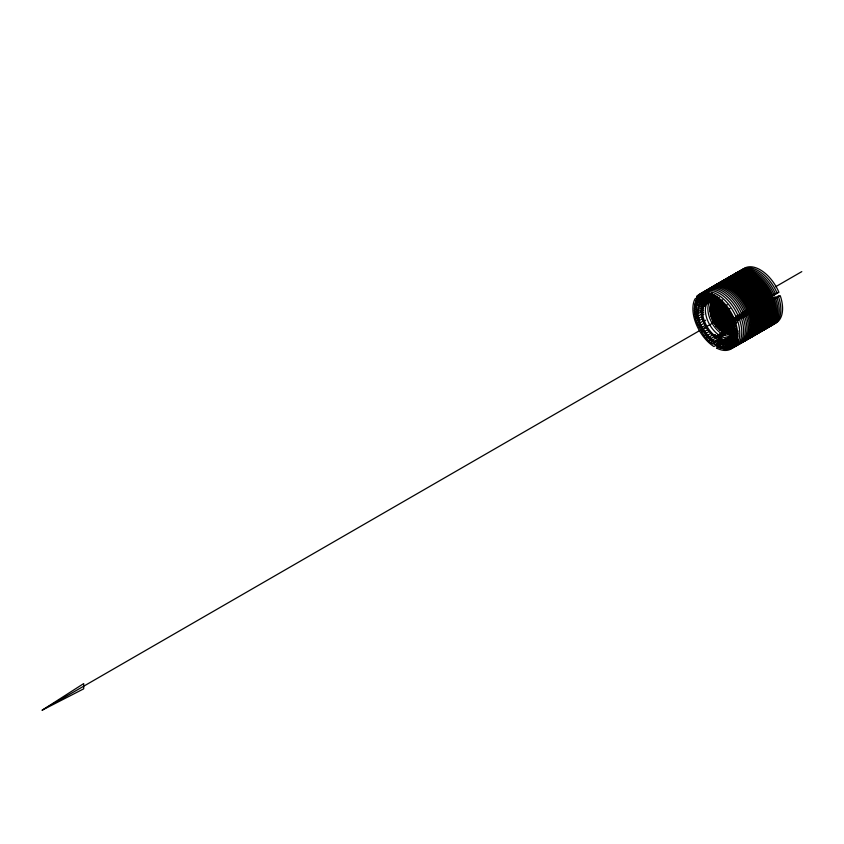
<?xml version="1.0" encoding="UTF-8"?>
<svg xmlns="http://www.w3.org/2000/svg" width="844" height="844" viewBox="0 0 844 844"><rect width="100%" height="100%" fill="white"/><g stroke="black" fill="none" stroke-linecap="round" stroke-linejoin="round"><path stroke-width="1.27" d="M724.869 311.573L724.827 313.303L726.853 312.132M710.637 296.487L699.56 303.165C694.032 317.027 703.041 333.021 714.309 341.187L722.147 336.672M706.744 294.229L696.627 300.074C692.639 307.638 694.644 316.774 697.661 324.318C701.469 331.207 711.175 352.138 720.755 340.987M709.888 309.896L710.616 305.517L714.003 303.566M710.237 310.159L710.964 305.792L716.989 302.31M723.709 309.484L723.445 311.056L727.655 308.682M730.915 319.76L731.178 318.188M721.293 340.048C709.561 344.457 729.079 346.546 730.788 340.849C734.66 335.226 733.563 327.767 731.569 321.648L774.117 297.077L774.528 298.343M702.82 303.671C697.882 316.31 706.027 330.816 716.261 338.307L725.397 333.032M719.383 303.914L717.991 305.127L717.02 309.389L721.525 306.783M724.732 310.128L724.289 311.552L726.315 310.381M729.891 319.116L730.334 317.692M770.952 298.66L771.437 297.204L769.179 298.512M771.289 298.987L771.775 297.531L769.517 298.829M718.75 345.017L716.503 346.314C733.288 356.073 740.41 333.918 733.921 321.659L778.896 295.695M706.797 303.787L706.66 304.019A20.889 12.059 60 0 0 718.613 334.825L718.909 335.015M709.266 302.363L709.139 302.595A20.889 12.059 60 0 0 721.092 333.401L721.388 333.591M697.482 297.183L697.197 297.658A31.618 18.252 60 0 0 695.245 304.294M699.486 296.022L699.201 296.508A31.618 18.252 60 0 0 698.167 298.924M701.332 294.957L701.048 295.442A31.618 18.252 60 0 0 699.623 299.187M703.041 293.976L702.757 294.451A31.618 18.252 60 0 0 701.332 298.196M700.731 300.095L700.562 300.38A27.324 15.772 60 0 0 698.874 306.108M706.08 292.214L705.795 292.689A31.618 18.252 60 0 0 704.772 295.115M703.01 298.776L702.852 299.061A27.324 15.772 60 0 0 701.617 302.3M705.088 297.584L704.919 297.858A27.324 15.772 60 0 0 703.685 301.108M723.994 310.054L724.701 308.915M730.63 319.19L729.923 320.33L733.953 318.009M712.79 302.342L710.69 305.349L713.697 303.608M710.996 305.728L713.096 302.722L715.111 301.561M725.112 312.016L725.903 310.982M729.511 317.228L728.72 318.262L730.735 317.091M698.726 295.4L698.8 295.294A31.618 18.252 60 0 1 735.778 316.194L736.116 316.996M700.731 294.239L700.805 294.134A31.618 18.252 60 0 1 737.783 315.044L738.131 315.835M702.567 293.174L702.651 293.068A31.618 18.252 60 0 1 739.629 313.979L739.966 314.77M705.869 291.275L705.953 291.169A31.618 18.252 60 0 1 742.931 312.069L743.269 312.871M734.502 274.743L734.586 274.638A31.618 18.252 60 0 1 771.564 295.537L771.901 296.339M708.042 302.004L708.211 301.825A20.889 12.059 60 0 1 714.72 299.747M701.976 298.312L702.662 297.594A27.324 15.772 60 0 1 709.097 295.031M704.255 296.993L704.94 296.276A27.324 15.772 60 0 1 707.399 294.609M707.008 295.083L699.486 299.747L700.172 299.029A27.324 15.772 60 0 1 731.431 317.829L733.288 317.344M719.404 303.239L717.706 304.716L719.721 303.555M724.954 310.708L725.914 309.906M729.67 318.536L728.699 319.338L732.55 317.133M42.2 710.163L83.704 683.577L83.704 688.831L42.2 710.163L727.707 314.401M715.786 325.721L717.991 324.328M712.558 320.425L715.891 318.325M723.899 324.381L726.083 322.999M728.277 321.627L730.461 320.245M719.848 330.004L723.129 327.947M728.288 327.208L731.569 325.193M724.226 332.758L730.777 328.727M716.778 308.63L718.845 307.385M728.414 333.665L730.609 332.346M727.707 333.549L729.912 332.241M710.922 305.011L715.09 302.542M711.302 304.473L713.38 303.249M711.671 303.945L714.784 302.12M710.015 311.056L712.273 309.727M714.52 308.408L717.906 306.425M716.841 310.307L719.088 308.988M768.852 299.504L771.11 298.175M710.49 306.298L716.134 303.007M717.442 305.644L719.7 304.325M694.58 306.625L697.956 304.663M712.051 303.407L714.319 302.089M769.011 299.008L771.279 297.689M712.42 302.88L714.689 301.561M730.176 333.264L732.413 331.966M733.352 332.504L735.588 331.207M723.329 348.424L734.533 341.936M704.286 292.182L696.638 296.55A31.618 18.252 60 0 1 733.615 317.449L733.953 318.251L778.917 292.288L778.579 291.486A31.618 18.252 60 0 0 741.602 270.586M708.654 289.661L707.409 290.325A31.618 18.252 60 0 1 708.221 289.471M710.986 288.321L713.148 287.065M715.279 285.842L716.356 285.219M719.552 283.373L720.618 282.751M727.032 279.058L728.098 278.436M731.294 276.589L732.36 275.977M699.992 296.402L706.818 292.467M698.874 297.267L707.008 292.594M705.742 293.744L697.872 298.28C711.65 287.245 727.728 306.15 732.634 318.367M703.917 294.862L708.411 292.267M705.384 294.704L708.76 292.752M706.924 294.725L709.171 293.427M695.92 301.466L707.156 294.967M708.527 294.936L711.893 292.984M695.351 303.007L706.586 296.508M703.02 299.578L708.622 296.349M710.163 295.316L712.42 294.018M701.849 300.38L709.909 295.748M694.918 304.663L698.283 302.722M709.076 296.666L700.805 301.382C712.547 292.246 726.051 308.102 730.313 318.42M711.84 295.875L714.087 294.577M708.781 298.491L712.136 296.55M706.101 300.274L708.39 298.955M698.874 304.621L709.561 298.417M708.644 299.261L704.075 301.899L708.211 299.462L712.8 299.557M713.549 296.624L715.796 295.326M710.416 298.755L712.652 297.457M694.454 308.313L696.701 307.016M698.347 306.224L710.817 299.061M702.219 305.011L711.344 299.736M712.104 299.251L714.341 297.964M715.258 297.531L717.505 296.233M697.988 307.986L702.472 305.401M694.433 310.286L696.68 308.988M701.744 306.467L710.87 301.202M712.821 299.557L716.06 298.649M716.967 298.586L719.215 297.288M697.788 309.853L702.271 307.269M701.427 308.081L704.856 306.098M694.559 312.322L696.806 311.025M714.931 301.086L712.927 302.247L714.435 301.656M715.564 300.854L717.801 299.557M697.777 311.858L703.537 308.471M694.812 314.432L697.06 313.135M717.294 301.952L719.531 300.664M701.237 311.605L703.527 310.286M697.893 313.789L701.248 311.847M720.343 301.192L722.591 299.894M695.224 316.584L697.471 315.287M701.375 313.504L703.664 312.185M719.014 303.239L721.251 301.941M698.231 316.099L701.586 314.158M719.869 303.597L717.611 304.895L716.672 309.104L719.689 307.364M717.949 305.19L719.964 304.03M714.91 306.994L716.915 305.834M718.128 305.602L710.237 310.254L710.964 315.477L717.738 311.563M695.751 318.779L697.999 317.481M701.67 315.466L703.949 314.147M720.702 304.695L722.939 303.407M698.705 318.304L702.071 316.363M696.416 320.984L698.663 319.686M720.059 307.416L716.672 309.368L717.611 314.664L722.633 311.763M722.031 306.583L717.02 309.484L717.949 314.77M722.464 306.435L724.701 305.148M699.349 320.541L702.704 318.599M725.123 306.098L727.37 304.8M697.218 323.189L699.465 321.891M713.634 313.599L715.638 312.449M718.022 311.51L710.996 315.572L713.096 321.005M700.14 322.788L703.506 320.847M703.411 321.543L705.689 320.224M698.136 325.394L700.383 324.096M724.015 311.383L717.706 314.96L720.343 320.287L725.692 317.376M701.079 325.014L704.445 323.073M699.159 327.567L701.406 326.269M726.505 311.816L724.49 312.987L725.207 314.939L728.245 313.187M702.166 327.208L705.531 325.267M719.869 317.091L712.79 321.036L710.69 315.603M726.389 313.282L724.363 314.453L723.646 312.491M719.172 317.629L712.927 321.279L716.155 326.28L723.181 322.218M726.884 313.662L724.859 314.833L726.156 316.5M775.583 286.749L801.8 271.62M703.369 329.36L706.734 327.419M729.184 314.749L724.658 317.26L726.156 318.42L729.321 316.711M725.038 317.945L720.523 320.562L724.321 324.866M701.554 331.776L703.801 330.479M728.931 315.962L725.903 317.713L727.412 318.41L730.44 316.658M729.269 316.215L731.505 314.917M729.427 316.384L727.412 317.544L725.893 316.627M728.942 316.964L725.903 318.716L727.401 319.338L729.427 318.167M704.698 331.418L708.053 329.476M730.661 316.648L727.306 317.882M730.334 317.101L727.296 318.853L730.661 317.629M729.311 318.61L727.285 319.771L730.672 318.621M718.582 325.193L716.324 326.491L720.291 330.447L727.517 326.132M720.839 323.885L723.097 322.587M730.693 319.159L728.667 320.33L733.963 317.523M729.765 319.739L733.584 317.534L734.196 319.116M736.01 316.416L738.257 315.118M741.633 313.166L743.88 311.869M746.128 310.571L748.375 309.273M750.622 307.976L753.998 306.034M756.245 304.737L758.492 303.439M760.75 302.141L768.61 297.594M770.867 296.297L777.609 292.404M704.307 335.722L706.555 334.424M769.517 298.491L771.775 297.183L771.448 295.843M731.579 320.583L724.542 324.645L728.762 327.082L732.149 325.13M735.63 318.441L743.364 313.546M707.641 335.247L710.996 333.306M705.795 337.547L708.042 336.25M727.18 326.227L720.407 330.131L716.451 326.185M709.234 336.967L712.589 335.026M723.867 328.643L720.481 330.595L724.701 333.032L727.718 331.291M707.356 339.277L709.604 337.98M713.159 335.88L715.438 334.562M734.596 323.79L736.844 322.492M710.891 338.539L714.246 336.598M732.771 326.101L735.008 324.813M714.699 337.178L723.825 331.903M708.96 340.881L711.207 339.583M732.603 328.063L724.701 332.631L720.481 330.194M712.579 339.953L724.901 332.842M728.288 331.154L724.901 333.106L728.857 333.728L731.875 331.987M710.616 342.358L712.864 341.05M733.32 330.384L735.567 329.086M732.128 331.323L728.741 333.274L724.774 332.652M731.822 331.534L728.805 333.274L732.033 332.008M721.05 338.433C714.784 341.071 727.971 342.432 729.617 339.858C733.594 336.914 734.174 331.397 733.626 326.839M712.304 343.687L719.046 339.794M729.606 333.486L731.854 332.188M720.333 340.427L722.612 339.109M736.052 332.336L738.31 331.038M733.204 334.319L735.44 333.021M721.873 340.923L725.302 338.94M723.013 340.807L717.178 344.574A27.324 15.772 60 0 0 733.373 323.041L732.887 321.522L775.393 296.982L775.879 298.502M718.181 344.225L713.855 346.536A31.618 18.252 60 0 1 695.023 298.913L704.624 293.058L704.35 293.533A31.618 18.252 60 0 0 703.316 295.949M723.371 341.208L732.508 335.933M732.898 336.112L735.135 334.815M736.084 334.329L738.331 333.032M720.238 343.941L732.814 336.693M726.188 341.198L731.896 337.906M732.413 337.758L734.649 336.471M727.486 340.902L733.046 337.547M721.884 344.268L733.204 337.748M735.957 336.228L738.205 334.931M731.769 339.256L735.135 337.326M718.212 347.106L720.459 345.808M723.477 344.394L732.434 339.225M730.978 340.586L734.333 338.644M724.996 344.278L732.835 339.752M735.694 338.033L737.941 336.735M719.89 347.707L723.266 345.766M726.325 344.004L734.512 339.14M728.952 342.675L733.436 340.09M727.75 343.424L733.341 340.195M735.293 339.721L737.54 338.423M721.546 348.139L726.04 345.544M734.765 341.303L738.141 339.351M734.09 342.727L737.466 340.786M724.722 348.477L734.839 342.632M733.299 344.025L737.793 341.43M726.209 348.361L735.198 343.17M732.381 345.175L736.886 342.58M727.634 348.076L736.622 342.886M731.347 346.146L735.841 343.55M728.963 347.612L736.949 343.065M711.365 305.19L715.86 302.606M730.313 332.684L732.402 331.481M711.745 304.663L716.229 302.099M706.038 333.285L709.403 331.354M728.034 333.169L732.581 330.563M729.174 333.127L732.328 331.323M729.744 332.905L731.832 331.703M710.363 309.389L719.383 304.241M717.178 308.651L721.694 306.066M727.855 309.685L730.113 308.398M728.013 326.649L732.56 324.054M723.952 332.198L731.906 327.662M712.114 304.125L716.588 301.582M710.838 314.548L716.482 311.331M717.79 313.831L723.435 310.613M769.348 297.795L771.606 296.508M719.7 329.434L726.515 325.562M727.338 333.053L731.906 330.458M712.484 303.597L715.828 301.698M717.347 307.902L720.723 305.992M712.726 320.045L719.521 316.183M720.143 319.243L725.808 316.036M715.807 325.214L721.472 321.997M723.793 323.822L730.609 319.96M768.093 298.871L734.122 318.125L734.502 319.095M712.864 303.059L715.079 301.814M710.49 308.609L719.499 303.523M729.933 327.124L732.033 325.942M726.631 332.947L731.854 330.004M731.252 320.688L734.681 318.758M727.264 326.217L731.843 323.642M723.202 331.766L731.21 327.261M710.627 307.838L718.497 303.439M717.516 307.153L720.881 305.264M710.701 313.62L717.495 309.822M717.622 312.892L723.276 309.727M729.258 327.113L732.434 325.341M725.924 332.831L732.233 329.308M712.347 319.074L719.162 315.276M723.129 323.052L729.976 319.232M757.606 303.882L759.874 302.616M762.143 301.35L764.421 300.084M719.004 328.727L725.851 324.908M717.685 306.404L719.921 305.159M719.679 318.304L724.236 315.772M715.237 324.328L723.213 319.887M730.503 320.256L735.103 317.703M726.515 325.784L732.265 322.587M722.453 331.333L730.514 326.86M725.218 332.726L732.624 328.611M710.754 307.058L717.495 303.334M710.574 312.691L717.368 308.946M717.453 311.953L724.257 308.208M767.871 300.348L770.139 299.103M717.843 305.655L720.09 304.431M718.297 328.031L725.196 324.244M725.766 325.351L732.086 321.891M721.704 330.901L729.079 326.86M710.88 306.288L717.611 302.606M711.977 318.114L719.953 313.746M719.215 317.355L724.922 314.232M714.657 323.431L722.675 319.064M722.453 322.292L728.193 319.148M710.448 311.763L718.381 307.459M717.284 311.014L722.96 307.944M767.755 299.673L770.023 298.438M769.39 299.219L771.606 298.016M717.59 327.324L724.532 323.579M725.017 324.919L731.379 321.48M720.955 330.468L728.372 326.459M721.778 321.522L727.549 318.42M731.706 318.578L732.803 317.988M711.597 317.144L718.466 313.462M718.75 316.405L723.34 313.947M714.087 322.545L719.837 319.465M710.31 310.845L718.255 306.604M717.115 310.075L722.802 307.047M767.629 298.987L769.907 297.784M716.894 326.628L723.867 322.925M711.228 316.183L718.107 312.554M721.103 320.762L725.745 318.304M718.286 315.466L724.036 312.438M713.507 321.659L720.449 318.019M713.148 302.69L715.448 301.783M729.037 333.718L732.265 332.452M728.836 327.103L731.959 327.166M728.994 327.556L732.36 327.63M713.792 299.82L715.934 300.654M723.888 335.036L724.184 335.184A20.889 12.059 60 0 0 733.193 335.353M721.409 336.461L721.704 336.608A20.889 12.059 60 0 0 733.784 333.222M719.299 347.137L716.503 348.066L717.126 348.382A31.618 18.252 60 0 0 735.282 321.669L780.246 295.706A31.618 18.252 60 0 1 772.598 324.265M729.005 319.391L732.001 321.121M728.53 319.528L731.526 321.258M724.542 325.056L728.762 327.483M716.176 345.375L716.018 345.28A31.618 18.252 60 0 1 714.625 344.32M717.854 301.667L718.877 302.321M717.906 339.393L719.077 340.195L714.309 342.949L713.138 342.147A27.324 15.772 60 0 1 698.072 301.814L706.797 296.782A27.324 15.772 60 0 0 706.312 297.784M715.628 340.712L716.799 341.514M719.088 302.479L719.89 303.049M724.711 316.11L726.167 317.449M720.67 320.277L724.468 324.581L768.515 299.483M723.677 315.54L725.017 317.133M727.739 311.552L728.161 312.185M723.92 314.274L725.091 316.057M713.148 321.1L716.377 326.101M723.044 313.725L724.099 315.593M717.991 314.865L720.618 320.192M729.501 317.608L729.332 317.228A20.889 12.059 60 0 0 705.426 303.429L710.68 300.39A20.889 12.059 60 0 1 711.249 299.873M777.176 293.29L776.828 292.499A31.618 18.252 60 0 0 739.85 271.599M775.615 294.187L775.277 293.396A31.618 18.252 60 0 0 738.3 272.485M774.222 294.989L773.885 294.197A31.618 18.252 60 0 0 736.907 273.298M772.967 295.727L772.629 294.925A31.618 18.252 60 0 0 735.651 274.026M770.836 296.951L770.488 296.16A31.618 18.252 60 0 0 734.322 274.406M769.76 297.573L769.422 296.772A31.618 18.252 60 0 0 732.444 275.872M768.694 298.185L768.356 297.394A31.618 18.252 60 0 0 731.379 276.484M767.629 298.808L767.291 298.006A31.618 18.252 60 0 0 731.126 276.252M766.563 299.42L766.225 298.618A31.618 18.252 60 0 0 730.936 276.115M765.497 300.031L765.149 299.24A31.618 18.252 60 0 0 728.172 278.341M764.421 300.654L764.084 299.852A31.618 18.252 60 0 0 727.106 278.953M763.356 301.266L763.018 300.475A31.618 18.252 60 0 0 726.853 278.72M762.29 301.888L761.953 301.086A31.618 18.252 60 0 0 724.975 280.187L722.833 281.421A31.618 18.252 60 0 1 759.822 302.321L760.159 303.123M761.225 302.5L760.887 301.709A31.618 18.252 60 0 0 723.909 280.799M759.083 303.734L758.745 302.933A31.618 18.252 60 0 0 722.58 281.179M758.017 304.346L757.68 303.555A31.618 18.252 60 0 0 720.702 282.656M756.952 304.969L756.614 304.167A31.618 18.252 60 0 0 719.637 283.267M755.886 305.581L755.549 304.789A31.618 18.252 60 0 0 719.383 283.035M754.821 306.203L754.483 305.401A31.618 18.252 60 0 0 719.193 282.898M753.755 306.815L753.407 306.013A31.618 18.252 60 0 0 716.429 285.114M752.679 307.438L752.342 306.636A31.618 18.252 60 0 0 715.364 285.736M751.614 308.049L751.276 307.248A31.618 18.252 60 0 0 715.111 285.494M750.548 308.661L750.211 307.87A31.618 18.252 60 0 0 714.931 285.367M749.483 309.284L749.145 308.482A31.618 18.252 60 0 0 712.167 287.582M748.385 309.917L748.037 309.115A31.618 18.252 60 0 0 711.059 288.215M747.278 310.55L746.94 309.759A31.618 18.252 60 0 0 710.775 288.004M746.054 311.257L745.716 310.465A31.618 18.252 60 0 0 709.551 288.711M744.724 312.027L744.387 311.225A31.618 18.252 60 0 0 709.108 288.722M741.686 313.778L741.349 312.987A31.618 18.252 60 0 0 705.183 291.233M767.565 297.51L768.356 299.546L745.779 312.575L745.115 310.835M767.523 298.217L768.167 300.327M756.773 305.285L757.068 306.066M744.724 310.655L745.4 312.385M778.432 296.518L778.495 296.708A31.618 18.252 60 0 1 771.996 324.993M776.87 297.415L776.944 297.605A31.618 18.252 60 0 1 770.435 325.889M775.478 298.217L775.552 298.417A31.618 18.252 60 0 1 766.711 327.134M774.222 298.945L774.296 299.145A31.618 18.252 60 0 1 766.637 327.704M773.157 299.557L773.231 299.757A31.618 18.252 60 0 1 765.571 328.316M772.091 300.179L772.154 300.369A31.618 18.252 60 0 1 764.506 328.938M771.015 300.791L771.089 300.991A31.618 18.252 60 0 1 764.58 329.276M769.95 301.403L770.023 301.603A31.618 18.252 60 0 1 762.375 330.173M768.884 302.025L768.958 302.226A31.618 18.252 60 0 1 761.299 330.785M767.818 302.637L767.892 302.838A31.618 18.252 60 0 1 761.383 331.122M766.753 303.26L766.816 303.46A31.618 18.252 60 0 1 760.317 331.734M765.677 303.872L765.751 304.072A31.618 18.252 60 0 1 758.102 332.631M764.611 304.494L764.685 304.684A31.618 18.252 60 0 1 757.036 333.253M763.546 305.106L763.62 305.306A31.618 18.252 60 0 1 757.11 333.591M762.48 305.718L762.554 305.918A31.618 18.252 60 0 1 754.895 334.477M761.415 306.34L761.488 306.541A31.618 18.252 60 0 1 753.829 335.1M760.338 306.952L760.412 307.153A31.618 18.252 60 0 1 752.764 335.712M759.273 307.575L759.347 307.775A31.618 18.252 60 0 1 752.837 336.049M758.207 308.187L758.281 308.387A31.618 18.252 60 0 1 750.632 336.946M757.142 308.809L757.216 308.999A31.618 18.252 60 0 1 749.556 337.568M756.076 309.421L756.15 309.621A31.618 18.252 60 0 1 748.491 338.18M755.011 310.033L755.074 310.233A31.618 18.252 60 0 1 748.575 338.518M753.935 310.655L754.009 310.856A31.618 18.252 60 0 1 746.36 339.415M752.869 311.267L752.943 311.468A31.618 18.252 60 0 1 745.294 340.026M751.804 311.89L751.877 312.08A31.618 18.252 60 0 1 745.368 340.364M750.738 312.502L750.812 312.702A31.618 18.252 60 0 1 744.303 340.987M749.641 313.135L749.704 313.335A31.618 18.252 60 0 1 742.055 341.894M748.533 313.768L748.607 313.968A31.618 18.252 60 0 1 740.958 342.527M747.309 314.485L747.383 314.685A31.618 18.252 60 0 1 739.724 343.244M745.98 315.245L746.054 315.445A31.618 18.252 60 0 1 738.405 344.004M744.524 316.089L744.598 316.289A31.618 18.252 60 0 1 738.089 344.574M742.942 317.006L743.015 317.207A31.618 18.252 60 0 1 731.653 345.913M741.222 317.998L741.296 318.188A31.618 18.252 60 0 1 729.933 346.905M739.386 319.053L739.449 319.254A31.618 18.252 60 0 1 728.098 347.971M737.371 320.214L737.445 320.414A31.618 18.252 60 0 1 720.692 347.749M722.833 312.006L723.498 313.968M764.084 301.582L764.21 301.962A20.889 12.059 60 0 1 764.558 303.154M762.997 302.205L763.124 302.585A20.889 12.059 60 0 1 763.482 303.787M761.932 302.827L762.058 303.207A20.889 12.059 60 0 1 762.406 304.399M759.8 304.062L759.927 304.441A20.889 12.059 60 0 1 760.275 305.633M758.735 304.673L758.861 305.053A20.889 12.059 60 0 1 759.21 306.245M757.659 305.285L757.785 305.676A20.889 12.059 60 0 1 758.144 306.868M755.528 306.52L755.654 306.899A20.889 12.059 60 0 1 756.002 308.102M754.462 307.142L754.589 307.522A20.889 12.059 60 0 1 754.937 308.714M751.255 308.988L751.382 309.368A20.889 12.059 60 0 1 751.74 310.56M750.189 309.6L750.316 309.991A20.889 12.059 60 0 1 750.664 311.183M748.058 310.835L748.185 311.214A20.889 12.059 60 0 1 748.533 312.417M746.982 311.457L747.119 311.837A20.889 12.059 60 0 1 747.467 313.029M745.917 312.069L746.043 312.449A20.889 12.059 60 0 1 746.402 313.641M741.844 314.422L741.971 314.801A20.889 12.059 60 0 1 742.319 315.994M740.125 315.413L740.262 315.793A20.889 12.059 60 0 1 740.61 316.985M738.183 316.532L738.321 316.911A20.889 12.059 60 0 1 738.669 318.114M736 317.798L736.137 318.177A20.889 12.059 60 0 1 736.485 319.37M733.531 319.222L733.658 319.602A20.889 12.059 60 0 1 734.006 320.794M730.746 320.825L730.872 321.205A20.889 12.059 60 0 1 718.919 338.212L726.367 333.918A20.889 12.059 60 0 0 731.664 335.131M773.705 297.953L774.201 299.472M772.176 298.839L772.661 300.358M770.815 299.631L771.3 301.15M770.203 299.905L769.876 298.882L732.202 320.636L732.529 321.659M769.612 300.316L770.108 301.836M766.32 302.226L766.806 303.745M765.213 302.859L765.708 304.378M761.921 304.768L762.406 306.288M760.813 305.401L761.309 306.921M757.522 307.3L758.007 308.82M755.317 308.577L755.802 310.096M753.122 309.843L753.608 311.362M752.015 310.476L752.51 311.995M750.917 311.119L751.403 312.628M748.723 312.385L749.208 313.905M747.552 313.061L748.048 314.58M744.872 314.612L745.357 316.131M743.311 315.508L743.807 317.017M741.602 316.489L742.087 318.009M737.656 318.768L738.141 320.287M771.11 295.769L771.437 297.12M723.698 308.735L724.078 310.297M723.361 308.672L723.825 310.581M769.665 296.455L770.255 299.768M769.327 296.349L769.791 298.998M709.888 310.128L710.616 315.339M723.065 310.55L723.276 312.407M723.93 311.035L724.078 312.871M731.854 332.504A20.889 12.059 60 0 1 730.936 332.198M713.908 302.69A20.889 12.059 60 0 1 714.33 300.854M731.906 333.907A20.889 12.059 60 0 1 728.309 332.8M712.072 304.673A20.889 12.059 60 0 1 712.916 301.002M720.554 329.93A20.889 12.059 60 0 0 723.276 332.135L715.839 336.429A20.889 12.059 60 0 1 703.885 305.623L711.323 301.329A20.889 12.059 60 0 0 710.205 310.117M716.387 325.204A20.889 12.059 60 0 1 714.931 323.03M712.019 317.207A20.889 12.059 60 0 1 711.587 316.004M711.197 314.812A20.889 12.059 60 0 1 710.585 312.438M769.295 326.174A31.618 18.252 60 0 1 768.103 326.333M747.425 338.792A31.618 18.252 60 0 1 746.233 338.961M751.698 336.334A31.618 18.252 60 0 1 750.506 336.492M763.44 329.55A31.618 18.252 60 0 1 762.248 329.719M705.7 295.674A31.618 18.252 60 0 1 706.09 294.345M735.968 344.225A31.618 18.252 60 0 1 734.691 344.162M735.746 345.017A31.618 18.252 60 0 1 733.236 345.006M718.022 344.13A31.618 18.252 60 0 1 716.63 343.17M733.942 341.271A27.324 15.772 60 0 1 730.63 341.113M705.563 300.021A27.324 15.772 60 0 1 705.9 298.871M733.098 342.21A27.324 15.772 60 0 1 729.891 342.347M734.691 341.873A27.324 15.772 60 0 1 726.684 343.392M735.704 339.235A27.324 15.772 60 0 1 722.063 344.109M711.313 295.168A27.324 15.772 60 0 1 712.463 295.389M713.634 295.695A27.324 15.772 60 0 1 714.826 296.107M736.548 337.094A27.324 15.772 60 0 1 736.158 338.201M708.021 296.793A27.324 15.772 60 0 1 708.506 295.79"/></g></svg>
